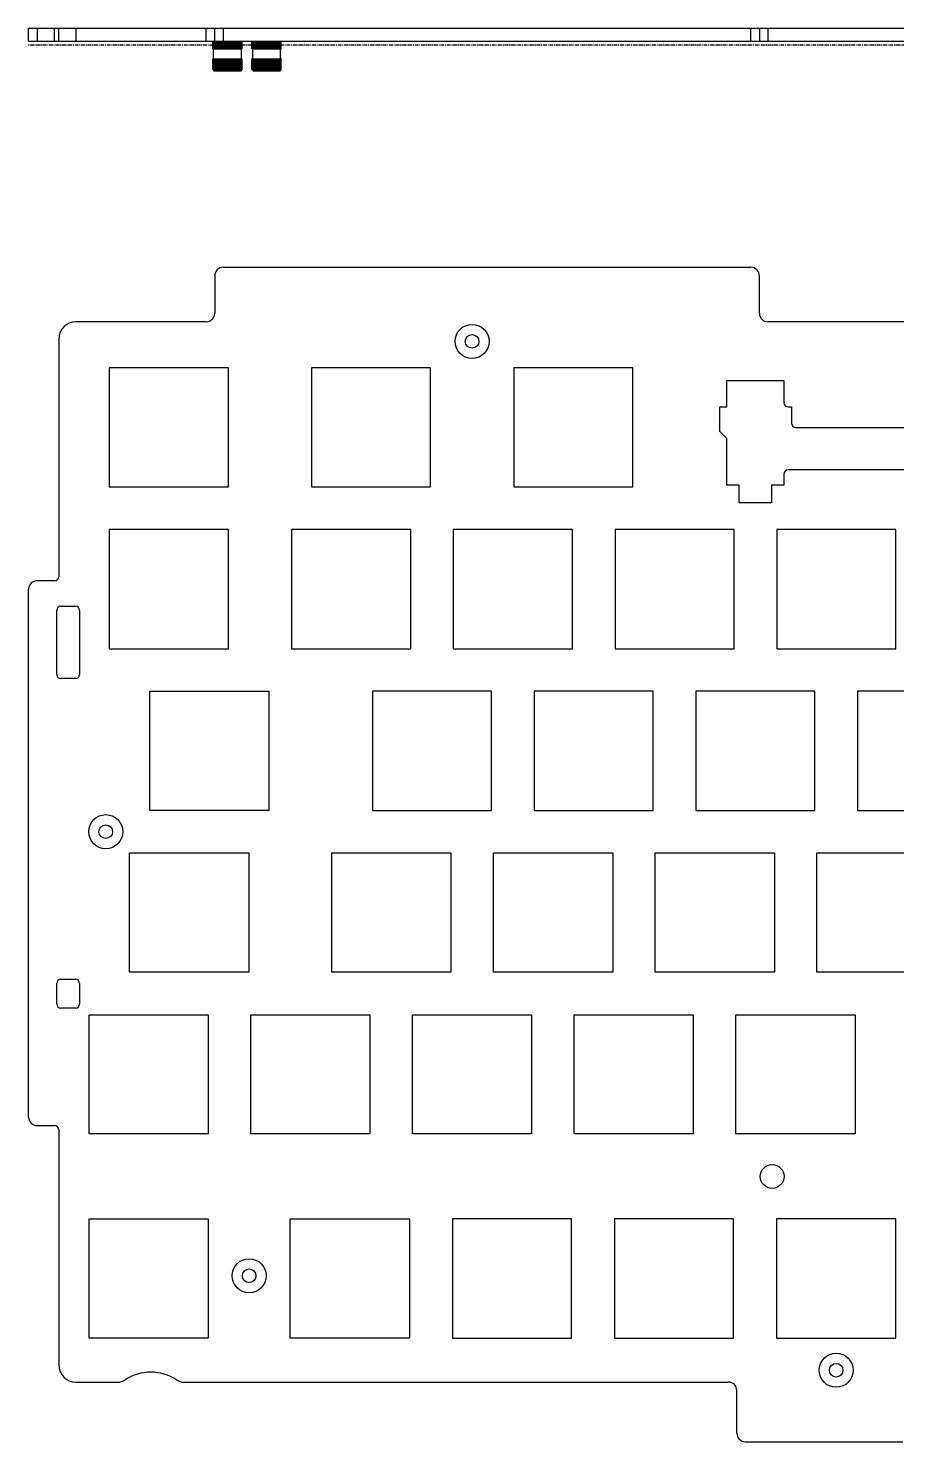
# Model space of a CAD drawing. Header units: inches. Extents: x 581 to 1083, y 756 to 1133.
# Drawn here: x 580.8 to 682.8, y 755.7 to 921.8 of the extents above; entities that cross this region are included whole.
import ezdxf

# ---------------------------------------------------------------- set-up
doc = ezdxf.new("R2010")
doc.units = ezdxf.units.IN
doc.header["$LTSCALE"] = 1.21
doc.header["$MEASUREMENT"] = 0
doc.linetypes.add('CENTER', pattern=[0.6, 0.375, -0.075, 0.075, -0.075])
doc.layers.get('0').update_dxf_attribs({"linetype": 'CONTINUOUS'})

msp = doc.modelspace()

# ---------------------------------------------------------------- linework, layer by layer
at = {"color": 7, "linetype": 'Continuous'}
for p, q in [((580.83, 920.279), (580.83, 921.779)), ((580.83, 921.779), (899.51, 921.779)), ((581.83, 921.779), (581.83, 920.279)), ((583.88, 920.279), (583.88, 921.779)), ((584.38, 920.279), (584.38, 921.779)), ((586.38, 921.779), (586.38, 920.279)), ((601.695, 920.279), (601.695, 921.779)), ((602.695, 920.279), (602.695, 921.779)), ((603.695, 921.779), (603.695, 920.279)), ((665.695, 920.279), (665.695, 921.779)), ((666.695, 921.779), (666.695, 920.279)), ((667.695, 921.779), (667.695, 920.279)), ((580.83, 920.279), (899.51, 920.279)), ((602.464, 919.379), (602.464, 920.279)), ((602.5, 919.379), (602.5, 920.279)), ((602.555, 916.929), (602.555, 920.279)), ((602.568, 920.279), (602.568, 919.379)), ((602.628, 919.379), (602.628, 920.279)), ((602.644, 920.279), (602.644, 919.379)), ((602.718, 919.379), (602.718, 920.279)), ((602.738, 920.279), (602.738, 919.379)), ((602.824, 919.379), (602.824, 920.279)), ((602.847, 920.279), (602.847, 919.379)), ((602.945, 919.379), (602.945, 920.279)), ((602.971, 920.279), (602.971, 919.379)), ((603.08, 919.379), (603.08, 920.279)), ((603.108, 920.279), (603.108, 919.379)), ((603.227, 919.379), (603.227, 920.279)), ((603.257, 920.279), (603.257, 919.379)), ((603.385, 919.379), (603.385, 920.279)), ((603.417, 920.279), (603.417, 919.379)), ((603.551, 919.379), (603.551, 920.279)), ((603.585, 920.279), (603.585, 919.379)), ((603.725, 919.379), (603.725, 920.279)), ((603.76, 920.279), (603.76, 919.379)), ((603.904, 919.379), (603.904, 920.279)), ((603.939, 920.279), (603.939, 919.379)), ((604.086, 919.379), (604.086, 920.279)), ((604.122, 920.279), (604.122, 919.379)), ((604.269, 919.379), (604.269, 920.279)), ((604.305, 920.279), (604.305, 919.379)), ((604.451, 919.379), (604.451, 920.279)), ((604.487, 920.279), (604.487, 919.379)), ((604.631, 919.379), (604.631, 920.279)), ((604.666, 920.279), (604.666, 919.379)), ((604.805, 919.379), (604.805, 920.279)), ((604.839, 920.279), (604.839, 919.379)), ((604.974, 919.379), (604.974, 920.279)), ((605.006, 920.279), (605.006, 919.379)), ((605.133, 919.379), (605.133, 920.279)), ((605.164, 920.279), (605.164, 919.379)), ((605.282, 919.379), (605.282, 920.279)), ((605.311, 920.279), (605.311, 919.379)), ((605.42, 919.379), (605.42, 920.279)), ((605.445, 920.279), (605.445, 919.379)), ((605.544, 919.379), (605.544, 920.279)), ((605.567, 920.279), (605.567, 919.379)), ((605.653, 919.379), (605.653, 920.279)), ((605.673, 920.279), (605.673, 919.379)), ((605.746, 919.379), (605.746, 920.279)), ((605.763, 920.279), (605.763, 919.379)), ((605.822, 919.379), (605.822, 920.279)), ((605.835, 916.929), (605.835, 920.279)), ((605.881, 919.379), (605.881, 920.279)), ((605.921, 919.379), (605.921, 920.279)), ((607.069, 919.379), (607.069, 920.279)), ((607.105, 919.379), (607.105, 920.279)), ((607.16, 916.929), (607.16, 920.279)), ((607.173, 920.279), (607.173, 919.379)), ((607.233, 919.379), (607.233, 920.279)), ((607.249, 920.279), (607.249, 919.379)), ((607.323, 919.379), (607.323, 920.279)), ((607.343, 920.279), (607.343, 919.379)), ((607.429, 919.379), (607.429, 920.279)), ((607.452, 920.279), (607.452, 919.379)), ((607.55, 919.379), (607.55, 920.279)), ((607.576, 920.279), (607.576, 919.379)), ((607.685, 919.379), (607.685, 920.279)), ((607.713, 920.279), (607.713, 919.379)), ((607.832, 919.379), (607.832, 920.279)), ((607.862, 920.279), (607.862, 919.379)), ((607.99, 919.379), (607.99, 920.279)), ((608.022, 920.279), (608.022, 919.379)), ((608.156, 919.379), (608.156, 920.279)), ((608.19, 920.279), (608.19, 919.379)), ((608.33, 919.379), (608.33, 920.279)), ((608.365, 920.279), (608.365, 919.379)), ((608.509, 919.379), (608.509, 920.279)), ((608.544, 920.279), (608.544, 919.379)), ((608.691, 919.379), (608.691, 920.279)), ((608.727, 920.279), (608.727, 919.379)), ((608.874, 919.379), (608.874, 920.279)), ((608.91, 920.279), (608.91, 919.379)), ((609.056, 919.379), (609.056, 920.279)), ((609.092, 920.279), (609.092, 919.379)), ((609.236, 919.379), (609.236, 920.279)), ((609.271, 920.279), (609.271, 919.379)), ((609.41, 919.379), (609.41, 920.279)), ((609.444, 920.279), (609.444, 919.379)), ((609.579, 919.379), (609.579, 920.279)), ((609.611, 920.279), (609.611, 919.379)), ((609.738, 919.379), (609.738, 920.279)), ((609.769, 920.279), (609.769, 919.379)), ((609.887, 919.379), (609.887, 920.279)), ((609.916, 920.279), (609.916, 919.379)), ((610.025, 919.379), (610.025, 920.279)), ((610.05, 920.279), (610.05, 919.379)), ((610.149, 919.379), (610.149, 920.279)), ((610.172, 920.279), (610.172, 919.379)), ((610.258, 919.379), (610.258, 920.279)), ((610.278, 920.279), (610.278, 919.379)), ((610.351, 919.379), (610.351, 920.279)), ((610.368, 920.279), (610.368, 919.379)), ((610.427, 919.379), (610.427, 920.279)), ((610.44, 916.929), (610.44, 920.279)), ((610.486, 919.379), (610.486, 920.279)), ((610.526, 919.379), (610.526, 920.279)), ((602.464, 919.379), (602.47, 919.379)), ((602.5, 919.379), (605.881, 919.379)), ((605.921, 919.379), (605.926, 919.379)), ((607.069, 919.379), (607.075, 919.379)), ((607.115, 919.379), (607.296, 919.379)), ((607.323, 919.379), (610.486, 919.379)), ((610.526, 919.379), (610.531, 919.379)), ((602.464, 916.929), (602.464, 918.179)), ((602.47, 918.179), (602.464, 918.179)), ((602.464, 916.929), (602.47, 916.929)), ((602.5, 916.929), (602.5, 918.179)), ((602.5, 918.179), (605.763, 918.179)), ((602.5, 916.929), (602.51, 916.929)), ((602.555, 916.929), (602.568, 916.929)), ((602.595, 916.779), (602.561, 916.813)), ((602.568, 918.179), (602.568, 916.929)), ((602.595, 916.779), (605.795, 916.779)), ((602.628, 916.929), (602.628, 918.179)), ((602.628, 916.929), (602.644, 916.929)), ((602.644, 918.179), (602.644, 916.929)), ((602.718, 916.929), (602.718, 918.179)), ((602.718, 916.929), (602.738, 916.929)), ((602.738, 918.179), (602.738, 916.929)), ((602.824, 916.929), (602.824, 918.179)), ((602.824, 916.929), (602.847, 916.929)), ((602.847, 918.179), (602.847, 916.929)), ((602.945, 916.929), (602.945, 918.179)), ((602.945, 916.929), (602.971, 916.929)), ((602.947, 916.904), (602.945, 916.929)), ((602.971, 918.179), (602.971, 916.929)), ((603.074, 916.854), (603.08, 918.179)), ((603.078, 916.904), (603.08, 916.929)), ((603.08, 916.929), (603.108, 916.929)), ((603.108, 918.179), (603.108, 916.929)), ((603.211, 916.929), (603.211, 916.854)), ((603.227, 916.929), (603.227, 918.179)), ((603.227, 916.929), (603.257, 916.929)), ((603.257, 918.179), (603.257, 916.929)), ((603.385, 916.929), (603.385, 918.179)), ((603.385, 916.929), (603.417, 916.929)), ((603.417, 918.179), (603.417, 916.929)), ((603.551, 916.929), (603.551, 918.179)), ((603.551, 916.929), (603.585, 916.929)), ((603.585, 918.179), (603.585, 916.929)), ((603.725, 916.929), (603.725, 918.179)), ((603.725, 916.929), (603.76, 916.929)), ((603.76, 918.179), (603.76, 916.929)), ((603.904, 916.929), (603.904, 918.179)), ((603.904, 916.929), (603.939, 916.929)), ((603.939, 918.179), (603.939, 916.929)), ((604.086, 916.929), (604.086, 918.179)), ((604.086, 916.929), (604.122, 916.929)), ((604.122, 918.179), (604.122, 916.929)), ((604.269, 916.929), (604.269, 918.179)), ((604.269, 916.929), (604.305, 916.929)), ((604.305, 918.179), (604.305, 916.929)), ((604.451, 916.929), (604.451, 918.179)), ((604.451, 916.929), (604.487, 916.929)), ((604.487, 918.179), (604.487, 916.929)), ((604.631, 916.929), (604.631, 918.179)), ((604.631, 916.929), (604.666, 916.929)), ((604.666, 918.179), (604.666, 916.929)), ((604.805, 916.929), (604.805, 918.179)), ((604.805, 916.929), (604.839, 916.929)), ((604.839, 918.179), (604.839, 916.929)), ((604.974, 916.929), (604.974, 918.179)), ((604.974, 916.929), (605.006, 916.929)), ((605.006, 918.179), (605.006, 916.929)), ((605.133, 916.929), (605.133, 918.179)), ((605.133, 916.929), (605.164, 916.929)), ((605.164, 918.179), (605.164, 916.929)), ((605.18, 916.929), (605.18, 916.854)), ((605.282, 916.929), (605.282, 918.179)), ((605.282, 916.929), (605.311, 916.929)), ((605.311, 918.179), (605.316, 916.854)), ((605.311, 916.929), (605.314, 916.879)), ((605.314, 916.879), (605.316, 916.854)), ((605.42, 916.929), (605.42, 918.179)), ((605.42, 916.929), (605.445, 916.929)), ((605.442, 916.879), (605.44, 916.854)), ((605.445, 916.929), (605.442, 916.879)), ((605.445, 918.179), (605.445, 916.929)), ((605.544, 916.929), (605.544, 918.179)), ((605.544, 916.929), (605.567, 916.929)), ((605.567, 918.179), (605.567, 916.929)), ((605.653, 916.929), (605.653, 918.179)), ((605.653, 916.929), (605.673, 916.929)), ((605.673, 918.179), (605.673, 916.929)), ((605.746, 916.929), (605.746, 918.179)), ((605.746, 916.929), (605.763, 916.929)), ((605.763, 918.179), (605.763, 916.929)), ((605.779, 918.179), (605.881, 918.179)), ((605.795, 916.779), (605.829, 916.813)), ((605.822, 916.929), (605.822, 918.179)), ((605.822, 916.929), (605.835, 916.929)), ((605.881, 916.929), (605.881, 918.179)), ((605.881, 916.929), (605.89, 916.929)), ((605.921, 916.929), (605.921, 918.179)), ((605.926, 918.179), (605.921, 918.179)), ((605.921, 916.929), (605.926, 916.929)), ((607.069, 916.929), (607.069, 918.179)), ((607.075, 918.179), (607.069, 918.179)), ((607.069, 916.929), (607.075, 916.929)), ((607.105, 916.929), (607.105, 918.179)), ((607.105, 918.179), (610.486, 918.179)), ((607.105, 916.929), (607.115, 916.929)), ((607.16, 916.929), (607.173, 916.929)), ((607.2, 916.779), (607.166, 916.813)), ((607.173, 918.179), (607.173, 916.929)), ((607.2, 916.779), (610.4, 916.779)), ((607.233, 916.929), (607.233, 918.179)), ((607.233, 916.929), (607.249, 916.929)), ((607.249, 918.179), (607.249, 916.929)), ((607.323, 916.929), (607.323, 918.179)), ((607.323, 916.929), (607.343, 916.929)), ((607.343, 918.179), (607.343, 916.929)), ((607.429, 916.929), (607.429, 918.179)), ((607.429, 916.929), (607.452, 916.929)), ((607.452, 918.179), (607.452, 916.929)), ((607.55, 916.929), (607.55, 918.179)), ((607.55, 916.929), (607.576, 916.929)), ((607.552, 916.904), (607.55, 916.929)), ((607.576, 918.179), (607.576, 916.929)), ((607.679, 916.854), (607.685, 918.179)), ((607.683, 916.904), (607.685, 916.929)), ((607.685, 916.929), (607.713, 916.929)), ((607.713, 918.179), (607.713, 916.929)), ((607.816, 916.929), (607.816, 916.854)), ((607.832, 916.929), (607.832, 918.179)), ((607.832, 916.929), (607.862, 916.929)), ((607.862, 918.179), (607.862, 916.929)), ((607.99, 916.929), (607.99, 918.179)), ((607.99, 916.929), (608.022, 916.929)), ((608.022, 918.179), (608.022, 916.929)), ((608.156, 916.929), (608.156, 918.179)), ((608.156, 916.929), (608.19, 916.929)), ((608.19, 918.179), (608.19, 916.929)), ((608.33, 916.929), (608.33, 918.179)), ((608.33, 916.929), (608.365, 916.929)), ((608.365, 918.179), (608.365, 916.929)), ((608.509, 916.929), (608.509, 918.179)), ((608.509, 916.929), (608.544, 916.929)), ((608.544, 918.179), (608.544, 916.929)), ((608.691, 916.929), (608.691, 918.179)), ((608.691, 916.929), (608.727, 916.929)), ((608.727, 918.179), (608.727, 916.929)), ((608.874, 916.929), (608.874, 918.179)), ((608.874, 916.929), (608.91, 916.929)), ((608.91, 918.179), (608.91, 916.929)), ((609.056, 916.929), (609.056, 918.179)), ((609.056, 916.929), (609.092, 916.929)), ((609.092, 918.179), (609.092, 916.929)), ((609.236, 916.929), (609.236, 918.179)), ((609.236, 916.929), (609.271, 916.929)), ((609.271, 918.179), (609.271, 916.929)), ((609.41, 916.929), (609.41, 918.179)), ((609.41, 916.929), (609.444, 916.929)), ((609.444, 918.179), (609.444, 916.929)), ((609.579, 916.929), (609.579, 918.179)), ((609.579, 916.929), (609.611, 916.929)), ((609.611, 918.179), (609.611, 916.929)), ((609.738, 916.929), (609.738, 918.179)), ((609.738, 916.929), (609.769, 916.929)), ((609.769, 918.179), (609.769, 916.929)), ((609.785, 916.929), (609.785, 916.854)), ((609.887, 916.929), (609.887, 918.179)), ((609.887, 916.929), (609.916, 916.929)), ((609.916, 918.179), (609.921, 916.854)), ((609.916, 916.929), (609.919, 916.879)), ((609.919, 916.879), (609.921, 916.854)), ((610.025, 916.929), (610.025, 918.179)), ((610.025, 916.929), (610.05, 916.929)), ((610.047, 916.879), (610.045, 916.854)), ((610.05, 916.929), (610.047, 916.879)), ((610.05, 918.179), (610.05, 916.929)), ((610.149, 916.929), (610.149, 918.179)), ((610.149, 916.929), (610.172, 916.929)), ((610.172, 918.179), (610.172, 916.929)), ((610.258, 916.929), (610.258, 918.179)), ((610.258, 916.929), (610.278, 916.929)), ((610.278, 918.179), (610.278, 916.929)), ((610.351, 916.929), (610.351, 918.179)), ((610.351, 916.929), (610.368, 916.929)), ((610.368, 918.179), (610.368, 916.929)), ((610.4, 916.779), (610.434, 916.813)), ((610.427, 916.929), (610.427, 918.179)), ((610.427, 916.929), (610.44, 916.929)), ((610.486, 916.929), (610.486, 918.179)), ((610.486, 916.929), (610.495, 916.929)), ((610.526, 916.929), (610.526, 918.179)), ((610.531, 918.179), (610.526, 918.179)), ((610.526, 916.929), (610.531, 916.929)), ((603.695, 893.695), (665.695, 893.695)), ((602.695, 892.695), (602.695, 888.295)), ((666.695, 888.295), (666.695, 892.695)), ((601.695, 887.295), (586.38, 887.295)), ((707.195, 887.295), (667.695, 887.295)), ((584.38, 885.295), (584.38, 857.373)), ((590.3, 881.895), (590.3, 867.895)), ((604.3, 881.895), (590.3, 881.895)), ((604.3, 867.895), (604.3, 881.895)), ((614.065, 881.895), (614.065, 867.895)), ((628.065, 881.895), (614.065, 881.895)), ((628.065, 867.895), (628.065, 881.895)), ((637.83, 881.895), (637.83, 867.895)), ((651.83, 881.895), (637.83, 881.895)), ((651.83, 867.895), (651.83, 881.895)), ((662.885, 877.295), (662.885, 880.395)), ((662.885, 880.395), (669.585, 880.395)), ((669.585, 880.395), (669.585, 877.795)), ((662.06, 874.395), (662.06, 877.295)), ((662.06, 877.295), (662.885, 877.295)), ((670.085, 877.295), (670.485, 877.295)), ((670.485, 877.295), (670.485, 875.395)), ((662.06, 874.395), (662.885, 873.57)), ((662.885, 868.095), (662.885, 873.57)), ((670.985, 874.895), (708.735, 874.895)), ((669.585, 869.395), (669.585, 868.095)), ((708.735, 869.895), (670.085, 869.895)), ((590.3, 867.895), (604.3, 867.895)), ((614.065, 867.895), (628.065, 867.895)), ((637.83, 867.895), (651.83, 867.895)), ((664.335, 868.095), (662.885, 868.095)), ((664.335, 866.045), (664.335, 868.095)), ((668.135, 868.095), (668.135, 866.045)), ((669.585, 868.095), (668.135, 868.095)), ((668.135, 866.045), (664.335, 866.045)), ((630.735, 862.895), (630.735, 848.895)), ((644.735, 862.895), (630.735, 862.895)), ((644.735, 848.895), (644.735, 862.895)), ((649.735, 862.895), (649.735, 848.895)), ((663.735, 862.895), (649.735, 862.895)), ((663.735, 848.895), (663.735, 862.895)), ((668.735, 862.895), (668.735, 848.895)), ((682.735, 862.895), (668.735, 862.895)), ((682.735, 848.895), (682.735, 862.895)), ((583.88, 856.873), (581.83, 856.873)), ((580.83, 793.873), (580.83, 855.873)), ((584.63, 853.873), (586.33, 853.873)), ((584.13, 845.873), (584.13, 853.373)), ((586.83, 853.373), (586.83, 845.873)), ((630.735, 848.895), (644.735, 848.895)), ((649.735, 848.895), (663.735, 848.895)), ((668.735, 848.895), (682.735, 848.895)), ((586.33, 845.373), (584.63, 845.373)), ((595.075, 829.895), (595.075, 843.895)), ((595.075, 843.895), (609.075, 843.895)), ((609.075, 843.895), (609.075, 829.895)), ((621.225, 843.895), (621.225, 829.895)), ((635.225, 843.895), (621.225, 843.895)), ((635.225, 829.895), (635.225, 843.895)), ((640.225, 843.895), (640.225, 829.895)), ((654.225, 843.895), (640.225, 843.895)), ((654.225, 829.895), (654.225, 843.895)), ((659.225, 843.895), (659.225, 829.895)), ((673.225, 843.895), (659.225, 843.895)), ((673.225, 829.895), (673.225, 843.895)), ((678.225, 843.895), (678.225, 829.895)), ((692.225, 843.895), (678.225, 843.895)), ((609.075, 829.895), (595.075, 829.895)), ((621.225, 829.895), (635.225, 829.895)), ((640.225, 829.895), (654.225, 829.895)), ((659.225, 829.895), (673.225, 829.895)), ((678.225, 829.895), (692.225, 829.895)), ((592.695, 810.895), (592.695, 824.895)), ((592.695, 824.895), (606.695, 824.895)), ((606.695, 824.895), (606.695, 810.895)), ((616.46, 810.895), (616.46, 824.895)), ((616.46, 824.895), (630.46, 824.895)), ((630.46, 824.895), (630.46, 810.895)), ((635.46, 810.895), (635.46, 824.895)), ((635.46, 824.895), (649.46, 824.895)), ((649.46, 824.895), (649.46, 810.895)), ((654.46, 810.895), (654.46, 824.895)), ((654.46, 824.895), (668.46, 824.895)), ((668.46, 824.895), (668.46, 810.895)), ((673.46, 810.895), (673.46, 824.895)), ((673.46, 824.895), (687.46, 824.895)), ((606.695, 810.895), (592.695, 810.895)), ((630.46, 810.895), (616.46, 810.895)), ((649.46, 810.895), (635.46, 810.895)), ((668.46, 810.895), (654.46, 810.895)), ((687.46, 810.895), (673.46, 810.895)), ((584.13, 807.173), (584.13, 809.573)), ((584.63, 810.073), (586.33, 810.073)), ((586.83, 809.573), (586.83, 807.173)), ((586.33, 806.673), (584.63, 806.673)), ((587.93, 791.895), (587.93, 805.895)), ((587.93, 805.895), (601.93, 805.895)), ((601.93, 805.895), (601.93, 791.895)), ((606.93, 791.895), (606.93, 805.895)), ((606.93, 805.895), (620.93, 805.895)), ((620.93, 805.895), (620.93, 791.895)), ((625.93, 791.895), (625.93, 805.895)), ((625.93, 805.895), (639.93, 805.895)), ((639.93, 805.895), (639.93, 791.895)), ((644.93, 791.895), (644.93, 805.895)), ((644.93, 805.895), (658.93, 805.895)), ((658.93, 805.895), (658.93, 791.895)), ((663.93, 791.895), (663.93, 805.895)), ((663.93, 805.895), (677.93, 805.895)), ((677.93, 805.895), (677.93, 791.895)), ((581.83, 792.873), (583.88, 792.873)), ((584.38, 792.373), (584.38, 764.728)), ((601.93, 791.895), (587.93, 791.895)), ((620.93, 791.895), (606.93, 791.895)), ((639.93, 791.895), (625.93, 791.895)), ((658.93, 791.895), (644.93, 791.895)), ((677.93, 791.895), (663.93, 791.895)), ((587.93, 767.895), (587.93, 781.895)), ((587.93, 781.895), (601.93, 781.895)), ((601.93, 781.895), (601.93, 767.895)), ((611.568, 767.895), (611.568, 781.895)), ((611.568, 781.895), (625.568, 781.895)), ((625.568, 781.895), (625.568, 767.895)), ((630.618, 781.895), (630.618, 767.895)), ((644.618, 781.895), (630.618, 781.895)), ((644.618, 767.895), (644.618, 781.895)), ((649.668, 781.895), (649.668, 767.895)), ((663.668, 781.895), (649.668, 781.895)), ((663.668, 767.895), (663.668, 781.895)), ((668.718, 781.895), (668.718, 767.895)), ((682.718, 781.895), (668.718, 781.895)), ((682.718, 767.895), (682.718, 781.895)), ((601.93, 767.895), (587.93, 767.895)), ((625.568, 767.895), (611.568, 767.895)), ((630.618, 767.895), (644.618, 767.895)), ((649.668, 767.895), (663.668, 767.895)), ((668.718, 767.895), (682.718, 767.895)), ((586.38, 762.728), (591.325, 762.728)), ((599.065, 762.728), (663.045, 762.728)), ((664.045, 756.728), (664.045, 761.728)), ((665.045, 755.728), (683.545, 755.728))]:
    msp.add_line(p, q, dxfattribs=at)
at = {"color": 1, "linetype": 'CENTER'}
msp.add_line((899.51, 919.779), (580.792, 919.779), dxfattribs=at)
at = {"color": 1, "linetype": 'Continuous'}
for p, q in [((590.3, 862.895), (590.3, 848.895)), ((604.3, 862.895), (590.3, 862.895)), ((604.3, 848.895), (604.3, 862.895)), ((611.735, 862.895), (611.735, 848.895)), ((625.735, 862.895), (611.735, 862.895)), ((625.735, 848.895), (625.735, 862.895)), ((590.3, 848.895), (604.3, 848.895)), ((611.735, 848.895), (625.735, 848.895))]:
    msp.add_line(p, q, dxfattribs=at)
at = {"color": 7, "linetype": 'Continuous'}
for centre, radius in [((632.94, 884.995), 2), ((632.94, 884.995), 0.8), ((589.895, 827.395), 2), ((589.895, 827.395), 0.8), ((668.195, 786.895), 1.4), ((606.748, 775.228), 2), ((606.748, 775.228), 0.8), ((675.718, 764.128), 2), ((675.718, 764.128), 0.8)]:
    msp.add_circle(centre, radius, dxfattribs=at)
for centre, radius, start, end in [((475.47, 920.073), 127.741, 359.88274, 0.09239), ((480.075, 920.073), 127.741, 359.88274, 0.09239), ((606.508, 920.386), 5.32, 220.52309, 220.88094), ((606.672, 920.016), 5.19, 216.49244, 216.83915), ((606.481, 921.734), 6.233, 230.42801, 231.15793), ((607.013, 919.678), 5.238, 211.65928, 211.98358), ((606.582, 922.018), 6.481, 231.73513, 232.45748), ((606.574, 919.403), 4.719, 211.97674, 212.6925), ((606.153, 921.328), 5.712, 231.16249, 231.56099), ((607.681, 919.389), 5.62, 205.95453, 206.24049), ((606.256, 921.595), 5.947, 232.46193, 232.85593), ((607.159, 919.131), 5.038, 206.23413, 206.86745), ((606.695, 922.242), 6.681, 232.68019, 233.39614), ((606.37, 921.805), 6.136, 233.40049, 233.79076), ((609.064, 919.16), 6.726, 199.3685, 199.5961), ((608.635, 919.007), 6.271, 199.59742, 199.84009), ((608.142, 918.83), 5.748, 199.83782, 200.10092), ((606.814, 922.398), 6.821, 233.29386, 234.00524), ((606.49, 921.951), 6.269, 234.00953, 234.39715), ((612.577, 919.002), 9.971, 191.99551, 192.14352), ((611.487, 918.766), 8.856, 192.13992, 192.46976), ((607.07, 922.657), 7.117, 233.59975, 233.94292), ((606.814, 922.307), 6.683, 233.9463, 234.31215), ((606.613, 922.026), 6.337, 234.30914, 234.6954), ((627.767, 918.69), 24.884, 184.11623, 184.23122), ((607.194, 922.657), 7.117, 233.59975, 233.94292), ((606.938, 922.307), 6.683, 233.9463, 234.31215), ((606.737, 922.026), 6.337, 234.30914, 234.6954), ((578.258, 918.69), 24.884, 355.76878, 355.88377), ((607.317, 922.576), 7.043, 233.29776, 233.64206), ((607.062, 922.229), 6.612, 233.64545, 234.01254), ((606.86, 921.951), 6.269, 234.00953, 234.39715), ((594.564, 918.766), 8.856, 347.53024, 347.86008), ((593.473, 919.002), 9.971, 347.85648, 348.00449), ((607.44, 922.417), 6.9, 232.68416, 233.03061), ((607.08, 921.938), 6.301, 233.0274, 233.78716), ((597.512, 918.992), 6.225, 339.91084, 340.64421), ((607.315, 921.869), 6.293, 231.72581, 232.84215), ((598.858, 919.212), 5.219, 333.14142, 334.0607), ((607.44, 921.592), 6.049, 230.41844, 231.54683), ((599.57, 919.49), 4.881, 327.31708, 328.35712), ((607.571, 921.268), 5.775, 228.70613, 229.8468), ((600.002, 919.814), 4.852, 322.41478, 323.52426), ((607.715, 920.912), 5.488, 226.53264, 227.68307), ((600.407, 920.069), 4.836, 318.34081, 319.12591), ((600.041, 920.386), 5.32, 319.11906, 319.47691), ((607.884, 920.541), 5.215, 223.82742, 224.9808), ((600.615, 920.433), 5.062, 315.00945, 315.80115), ((600.266, 920.773), 5.55, 315.79451, 316.1562), ((608.226, 920.28), 5.158, 220.51713, 221.25464), ((607.865, 919.964), 4.678, 221.2598, 221.66523), ((600.781, 920.798), 5.332, 312.30749, 313.09669), ((600.442, 921.161), 5.829, 313.09028, 313.45152), ((608.527, 919.917), 5.025, 216.48641, 217.20163), ((608.139, 919.623), 4.538, 217.20684, 217.60111), ((600.82, 921.268), 5.775, 310.15284, 311.29352), ((608.821, 919.49), 4.881, 211.64256, 212.68259), ((600.951, 921.592), 6.049, 308.45281, 309.58121), ((609.532, 919.212), 5.219, 205.93902, 206.85829), ((601.076, 921.869), 6.293, 307.1575, 308.27385), ((610.879, 918.992), 6.225, 199.35556, 200.08893), ((601.198, 922.089), 6.489, 306.2224, 307.32861), ((614.164, 918.84), 9.202, 191.98677, 192.46463), ((601.321, 922.241), 6.626, 305.61583, 306.71482), ((601.445, 922.319), 6.697, 305.31749, 306.41274), ((601.671, 922.176), 6.522, 305.30953, 306.05974), ((601.344, 922.626), 7.078, 306.05414, 306.3992), ((601.794, 922.1), 6.452, 305.60782, 306.36063), ((597.252, 918.69), 8.499, 347.52706, 347.69828), ((596.182, 918.923), 9.594, 347.70093, 348.00757), ((601.467, 922.545), 7.004, 306.35499, 306.70118), ((601.914, 921.951), 6.317, 306.21428, 306.97214), ((600.232, 918.836), 5.765, 339.89875, 340.16105), ((599.559, 919.078), 6.481, 340.16498, 340.63605), ((601.587, 922.387), 6.862, 306.96642, 307.31478), ((602.027, 921.736), 6.124, 307.14921, 307.91417), ((601.4, 919.046), 4.849, 333.12693, 333.45502), ((600.886, 919.303), 5.424, 333.45974, 334.05094), ((602.129, 921.463), 5.885, 308.4443, 309.21774), ((601.959, 919.313), 4.551, 327.30146, 327.67182), ((601.699, 922.158), 6.659, 307.90833, 308.25973), ((601.525, 919.586), 5.063, 327.67693, 328.34663), ((601.8, 921.868), 6.407, 309.21174, 309.56672), ((601.85, 919.917), 5.025, 322.79837, 323.51359), ((602.005, 920.28), 5.158, 318.74536, 319.48287), ((611.113, 920.386), 5.32, 220.52309, 220.88094), ((611.277, 920.016), 5.19, 216.49244, 216.83915), ((611.086, 921.734), 6.233, 230.42801, 231.15793), ((611.618, 919.678), 5.238, 211.65928, 211.98358), ((611.187, 922.018), 6.481, 231.73513, 232.45748), ((611.179, 919.403), 4.719, 211.97674, 212.6925), ((610.758, 921.328), 5.712, 231.16249, 231.56099), ((612.286, 919.389), 5.62, 205.95453, 206.24049), ((610.861, 921.595), 5.947, 232.46193, 232.85593), ((611.764, 919.131), 5.038, 206.23413, 206.86745), ((611.3, 922.242), 6.681, 232.68019, 233.39614), ((610.975, 921.805), 6.136, 233.40049, 233.79076), ((613.669, 919.16), 6.726, 199.3685, 199.5961), ((613.24, 919.007), 6.271, 199.59742, 199.84009), ((612.747, 918.83), 5.748, 199.83782, 200.10092), ((611.419, 922.398), 6.821, 233.29386, 234.00524), ((611.095, 921.951), 6.269, 234.00953, 234.39715), ((617.182, 919.002), 9.971, 191.99551, 192.14352), ((616.092, 918.766), 8.856, 192.13992, 192.46976), ((611.675, 922.657), 7.117, 233.59975, 233.94292), ((611.419, 922.307), 6.683, 233.9463, 234.31215), ((611.218, 922.026), 6.337, 234.30914, 234.6954), ((632.372, 918.69), 24.884, 184.11623, 184.23122), ((611.799, 922.657), 7.117, 233.59975, 233.94292), ((611.543, 922.307), 6.683, 233.9463, 234.31215), ((611.342, 922.026), 6.337, 234.30914, 234.6954), ((582.863, 918.69), 24.884, 355.76878, 355.88377), ((611.922, 922.576), 7.043, 233.29776, 233.64206), ((611.667, 922.229), 6.612, 233.64545, 234.01254), ((611.465, 921.951), 6.269, 234.00953, 234.39715), ((599.169, 918.766), 8.856, 347.53024, 347.86008), ((598.078, 919.002), 9.971, 347.85648, 348.00449), ((612.045, 922.417), 6.9, 232.68416, 233.03061), ((611.685, 921.938), 6.301, 233.0274, 233.78716), ((602.117, 918.992), 6.225, 339.91084, 340.64421), ((611.92, 921.869), 6.293, 231.72581, 232.84215), ((603.463, 919.212), 5.219, 333.14142, 334.0607), ((612.045, 921.592), 6.049, 230.41844, 231.54683), ((604.175, 919.49), 4.881, 327.31708, 328.35712), ((612.176, 921.268), 5.775, 228.70613, 229.8468), ((604.607, 919.814), 4.852, 322.41478, 323.52426), ((612.32, 920.912), 5.488, 226.53264, 227.68307), ((605.012, 920.069), 4.836, 318.34081, 319.12591), ((604.646, 920.386), 5.32, 319.11906, 319.47691), ((612.489, 920.541), 5.215, 223.82742, 224.9808), ((605.22, 920.433), 5.062, 315.00945, 315.80115), ((604.871, 920.773), 5.55, 315.79451, 316.1562), ((612.831, 920.28), 5.158, 220.51713, 221.25464), ((612.47, 919.964), 4.678, 221.2598, 221.66523), ((605.386, 920.798), 5.332, 312.30749, 313.09669), ((605.047, 921.161), 5.829, 313.09028, 313.45152), ((613.132, 919.917), 5.025, 216.48641, 217.20163), ((612.744, 919.623), 4.538, 217.20684, 217.60111), ((605.425, 921.268), 5.775, 310.15284, 311.29352), ((613.426, 919.49), 4.881, 211.64256, 212.68259), ((605.556, 921.592), 6.049, 308.45281, 309.58121), ((614.137, 919.212), 5.219, 205.93902, 206.85829), ((605.681, 921.869), 6.293, 307.1575, 308.27385), ((615.484, 918.992), 6.225, 199.35556, 200.08893), ((605.803, 922.089), 6.489, 306.2224, 307.32861), ((618.769, 918.84), 9.202, 191.98677, 192.46463), ((605.926, 922.241), 6.626, 305.61583, 306.71482), ((606.05, 922.319), 6.697, 305.31749, 306.41274), ((606.276, 922.176), 6.522, 305.30953, 306.05974), ((605.949, 922.626), 7.078, 306.05414, 306.3992), ((606.399, 922.1), 6.452, 305.60782, 306.36063), ((601.857, 918.69), 8.499, 347.52706, 347.69828), ((600.787, 918.923), 9.594, 347.70093, 348.00757), ((606.072, 922.545), 7.004, 306.35499, 306.70118), ((606.519, 921.951), 6.317, 306.21428, 306.97214), ((604.837, 918.836), 5.765, 339.89875, 340.16105), ((604.164, 919.078), 6.481, 340.16498, 340.63605), ((606.191, 922.387), 6.862, 306.96642, 307.31478), ((606.632, 921.736), 6.124, 307.14921, 307.91417), ((606.005, 919.046), 4.849, 333.12693, 333.45502), ((605.491, 919.303), 5.424, 333.45974, 334.05094), ((606.734, 921.463), 5.885, 308.4443, 309.21774), ((606.564, 919.313), 4.551, 327.30146, 327.67182), ((606.304, 922.158), 6.659, 307.90833, 308.25973), ((606.13, 919.586), 5.063, 327.67693, 328.34663), ((606.405, 921.868), 6.407, 309.21174, 309.56672), ((606.455, 919.917), 5.025, 322.79837, 323.51359), ((606.61, 920.28), 5.158, 318.74536, 319.48287), ((603.695, 892.695), 1, 90, 180), ((665.695, 892.695), 1, 0, 90), ((586.38, 885.295), 2, 90, 180), ((601.695, 888.295), 1, 270, 0), ((667.695, 888.295), 1, 180, 270), ((670.085, 877.795), 0.5, 180, 270), ((670.985, 875.395), 0.5, 180, 270), ((670.085, 869.395), 0.5, 90, 180), ((581.83, 855.873), 1, 90, 180), ((583.88, 857.373), 0.5, 270, 0), ((584.63, 853.373), 0.5, 90, 180), ((586.33, 853.373), 0.5, 0, 90), ((584.63, 845.873), 0.5, 180, 270), ((586.33, 845.873), 0.5, 270, 0), ((584.63, 809.573), 0.5, 90, 180), ((586.33, 809.573), 0.5, 0, 90), ((584.63, 807.173), 0.5, 180, 270), ((586.33, 807.173), 0.5, 270, 0), ((581.83, 793.873), 1, 180, 270), ((583.88, 792.373), 0.5, 0, 90), ((586.38, 764.728), 2, 180, 270), ((595.195, 758.395), 5.5, 56.43618, 123.56382), ((591.325, 764.228), 1.5, 270, 303.56382), ((599.065, 764.228), 1.5, 236.43618, 270), ((663.045, 761.728), 1, 0, 90), ((665.045, 756.728), 1, 180, 270)]:
    msp.add_arc(centre, radius, start, end, dxfattribs=at)
for points in [[(603.355, 919.379), (603.355, 919.679), (603.358, 919.979), (603.358, 920.279)], [(603.51, 919.379), (603.51, 919.679), (603.514, 919.979), (603.514, 920.279)], [(605.179, 919.812), (605.182, 919.968), (605.18, 920.123), (605.18, 920.279)], [(607.96, 919.379), (607.96, 919.679), (607.963, 919.979), (607.963, 920.279)], [(608.115, 919.379), (608.115, 919.679), (608.119, 919.979), (608.119, 920.279)], [(609.784, 919.812), (609.787, 919.968), (609.785, 920.123), (609.785, 920.279)], [(603.209, 919.379), (603.209, 919.523), (603.21, 919.668), (603.211, 919.812)], [(605.169, 919.379), (605.169, 919.523), (605.176, 919.668), (605.179, 919.812)], [(607.814, 919.379), (607.814, 919.523), (607.815, 919.668), (607.816, 919.812)], [(609.774, 919.379), (609.774, 919.523), (609.781, 919.668), (609.784, 919.812)], [(603.211, 917.747), (603.205, 917.474), (603.211, 917.202), (603.211, 916.929)], [(603.221, 918.179), (603.221, 918.035), (603.214, 917.891), (603.211, 917.747)], [(605.035, 918.179), (605.035, 917.738), (605.033, 917.296), (605.033, 916.854)], [(605.18, 917.747), (605.179, 917.474), (605.18, 917.202), (605.18, 916.929)], [(605.181, 918.179), (605.181, 918.035), (605.18, 917.891), (605.18, 917.747)], [(607.816, 917.747), (607.81, 917.474), (607.816, 917.202), (607.816, 916.929)], [(607.826, 918.179), (607.826, 918.035), (607.819, 917.891), (607.816, 917.747)], [(609.64, 918.179), (609.64, 917.738), (609.638, 917.296), (609.638, 916.854)], [(609.785, 917.747), (609.784, 917.474), (609.785, 917.202), (609.785, 916.929)], [(609.786, 918.179), (609.786, 918.035), (609.785, 917.891), (609.785, 917.747)]]:
    msp.add_open_spline(points, degree=3, dxfattribs=at)
for points, knots in [([(603.673, 919.379), (603.673, 919.529), (603.68, 919.829), (603.678, 920.129), (603.678, 920.279)], [0, 0, 0, 0, 0.4999433, 1, 1, 1, 1]), ([(603.841, 919.379), (603.841, 919.529), (603.85, 919.829), (603.847, 920.129), (603.847, 920.279)], [0, 0, 0, 0, 0.4999494, 1, 1, 1, 1]), ([(604.013, 919.379), (604.013, 919.529), (604.023, 919.829), (604.021, 920.129), (604.02, 920.279)], [0, 0, 0, 0, 0.4999562, 1, 1, 1, 1]), ([(604.188, 919.379), (604.188, 919.529), (604.199, 919.829), (604.196, 920.129), (604.195, 920.279)], [0, 0, 0, 0, 0.4999629, 1, 1, 1, 1]), ([(604.361, 919.379), (604.361, 919.529), (604.374, 919.829), (604.371, 920.129), (604.37, 920.279)], [0, 0, 0, 0, 0.4999626, 1, 1, 1, 1]), ([(604.534, 919.379), (604.534, 919.529), (604.547, 919.829), (604.544, 920.129), (604.544, 920.279)], [0, 0, 0, 0, 0.4999768, 1, 1, 1, 1]), ([(604.702, 919.379), (604.702, 919.529), (604.717, 919.829), (604.713, 920.129), (604.713, 920.279)], [0, 0, 0, 0, 0.4999788, 1, 1, 1, 1]), ([(604.866, 919.379), (604.866, 919.529), (604.881, 919.829), (604.877, 920.129), (604.877, 920.279)], [0, 0, 0, 0, 0.4999883, 1, 1, 1, 1]), ([(605.021, 919.379), (605.021, 919.529), (605.038, 919.829), (605.033, 920.129), (605.033, 920.279)], [0, 0, 0, 0, 0.4999906, 1, 1, 1, 1]), ([(608.278, 919.379), (608.278, 919.529), (608.285, 919.829), (608.283, 920.129), (608.283, 920.279)], [0, 0, 0, 0, 0.4999433, 1, 1, 1, 1]), ([(608.446, 919.379), (608.446, 919.529), (608.454, 919.829), (608.452, 920.129), (608.452, 920.279)], [0, 0, 0, 0, 0.4999494, 1, 1, 1, 1]), ([(608.618, 919.379), (608.618, 919.529), (608.628, 919.829), (608.626, 920.129), (608.625, 920.279)], [0, 0, 0, 0, 0.4999562, 1, 1, 1, 1]), ([(608.793, 919.379), (608.793, 919.529), (608.804, 919.829), (608.801, 920.129), (608.8, 920.279)], [0, 0, 0, 0, 0.4999629, 1, 1, 1, 1]), ([(608.966, 919.379), (608.966, 919.529), (608.979, 919.829), (608.976, 920.129), (608.975, 920.279)], [0, 0, 0, 0, 0.4999626, 1, 1, 1, 1]), ([(609.139, 919.379), (609.139, 919.529), (609.152, 919.829), (609.149, 920.129), (609.149, 920.279)], [0, 0, 0, 0, 0.4999768, 1, 1, 1, 1]), ([(609.307, 919.379), (609.307, 919.529), (609.322, 919.829), (609.318, 920.129), (609.318, 920.279)], [0, 0, 0, 0, 0.4999788, 1, 1, 1, 1]), ([(609.471, 919.379), (609.471, 919.529), (609.486, 919.829), (609.482, 920.129), (609.482, 920.279)], [0, 0, 0, 0, 0.4999883, 1, 1, 1, 1]), ([(609.626, 919.379), (609.626, 919.529), (609.643, 919.829), (609.638, 920.129), (609.638, 920.279)], [0, 0, 0, 0, 0.4999906, 1, 1, 1, 1]), ([(603.368, 918.179), (603.368, 918.069), (603.359, 917.848), (603.355, 917.406), (603.358, 917.075), (603.358, 916.854)], [0, 0, 0, 0, 0.2499962, 0.499981, 1, 1, 1, 1]), ([(603.524, 918.179), (603.524, 918.069), (603.515, 917.848), (603.511, 917.406), (603.514, 917.075), (603.514, 916.854)], [0, 0, 0, 0, 0.2499933, 0.4999782, 1, 1, 1, 1]), ([(603.687, 918.179), (603.687, 918.069), (603.678, 917.848), (603.675, 917.406), (603.678, 917.075), (603.678, 916.854)], [0, 0, 0, 0, 0.2499895, 0.4999745, 1, 1, 1, 1]), ([(603.856, 918.179), (603.856, 918.069), (603.848, 917.848), (603.845, 917.406), (603.847, 917.075), (603.847, 916.854)], [0, 0, 0, 0, 0.2499851, 0.4999704, 1, 1, 1, 1]), ([(604.029, 918.179), (604.029, 918.069), (604.021, 917.848), (604.018, 917.406), (604.02, 917.075), (604.02, 916.854)], [0, 0, 0, 0, 0.2499804, 0.4999662, 1, 1, 1, 1]), ([(604.203, 918.179), (604.203, 918.069), (604.196, 917.848), (604.193, 917.406), (604.195, 917.075), (604.195, 916.854)], [0, 0, 0, 0, 0.2499756, 0.4999618, 1, 1, 1, 1]), ([(604.377, 918.179), (604.377, 917.958), (604.366, 917.517), (604.37, 917.075), (604.37, 916.854)], [0, 0, 0, 0, 0.4999588, 1, 1, 1, 1]), ([(604.549, 918.179), (604.549, 917.958), (604.539, 917.517), (604.544, 917.075), (604.544, 916.854)], [0, 0, 0, 0, 0.4999521, 1, 1, 1, 1]), ([(604.718, 918.179), (604.718, 917.958), (604.709, 917.517), (604.713, 917.075), (604.713, 916.854)], [0, 0, 0, 0, 0.4999521, 1, 1, 1, 1]), ([(604.88, 918.179), (604.88, 917.958), (604.874, 917.517), (604.877, 917.075), (604.877, 916.854)], [0, 0, 0, 0, 0.4999449, 1, 1, 1, 1]), ([(607.973, 918.179), (607.973, 918.069), (607.964, 917.848), (607.96, 917.406), (607.963, 917.075), (607.963, 916.854)], [0, 0, 0, 0, 0.2499962, 0.499981, 1, 1, 1, 1]), ([(608.129, 918.179), (608.129, 918.069), (608.12, 917.848), (608.116, 917.406), (608.119, 917.075), (608.119, 916.854)], [0, 0, 0, 0, 0.2499933, 0.4999782, 1, 1, 1, 1]), ([(608.292, 918.179), (608.292, 918.069), (608.283, 917.848), (608.28, 917.406), (608.283, 917.075), (608.283, 916.854)], [0, 0, 0, 0, 0.2499895, 0.4999745, 1, 1, 1, 1]), ([(608.461, 918.179), (608.461, 918.069), (608.453, 917.848), (608.45, 917.406), (608.452, 917.075), (608.452, 916.854)], [0, 0, 0, 0, 0.2499851, 0.4999704, 1, 1, 1, 1]), ([(608.634, 918.179), (608.634, 918.069), (608.626, 917.848), (608.623, 917.406), (608.625, 917.075), (608.625, 916.854)], [0, 0, 0, 0, 0.2499804, 0.4999662, 1, 1, 1, 1]), ([(608.808, 918.179), (608.808, 918.069), (608.801, 917.848), (608.798, 917.406), (608.8, 917.075), (608.8, 916.854)], [0, 0, 0, 0, 0.2499756, 0.4999618, 1, 1, 1, 1]), ([(608.982, 918.179), (608.982, 917.958), (608.971, 917.517), (608.975, 917.075), (608.975, 916.854)], [0, 0, 0, 0, 0.4999588, 1, 1, 1, 1]), ([(609.154, 918.179), (609.154, 917.958), (609.144, 917.517), (609.148, 917.075), (609.148, 916.854)], [0, 0, 0, 0, 0.4999521, 1, 1, 1, 1]), ([(609.323, 918.179), (609.323, 917.958), (609.314, 917.517), (609.318, 917.075), (609.318, 916.854)], [0, 0, 0, 0, 0.4999521, 1, 1, 1, 1]), ([(609.485, 918.179), (609.485, 917.958), (609.479, 917.517), (609.482, 917.075), (609.482, 916.854)], [0, 0, 0, 0, 0.4999449, 1, 1, 1, 1])]:
    msp.add_open_spline(points, degree=3, knots=knots, dxfattribs=at)

doc.saveas('drawing.dxf')
